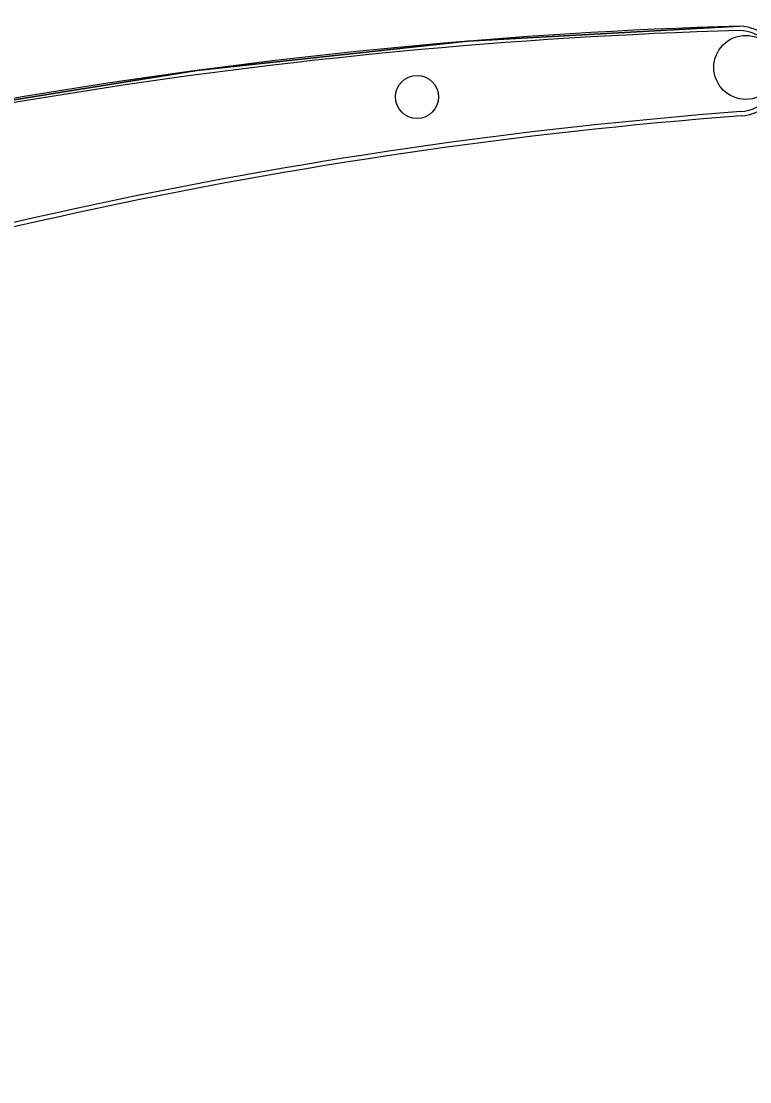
# Model space of a CAD drawing. Header units: millimetres. Extents: x -145765 to 32960, y 14307 to 133157.
# Drawn here: x 7315 to 8328, y 43460 to 44936 of the extents above; entities that cross this region are included whole.
import ezdxf

# ---------------------------------------------------------------- set-up
doc = ezdxf.new("R2010")
doc.units = ezdxf.units.MM
doc.header["$LTSCALE"] = 1000
for name, color, linetype in [('A-AXIS-DP', 126, 'Continuous'), ('A-HATCH-1', 252, 'Continuous'), ('A-LIN-V', 9, 'Continuous'), ('PH-2D63', 86, 'Continuous')]:
    doc.layers.add(name, color=color, linetype=linetype)
doc.styles.add('_TCH_DIM_T3', font='SIMPLEX', dxfattribs={"width": 0.705882, "bigfont": 'GBCBIG'})
doc.dimstyles.new('_TCH_ARCH-100', dxfattribs={"dimscale": 100, "dimtxt": 2.975, "dimasz": 1, "dimexe": 2.5, "dimexo": 3, "dimgap": 1, "dimtad": 1, "dimdec": 0, "dimzin": 0, "dimdsep": 46, "dimtxsty": '_TCH_DIM_T3', "dimblk": 'ARCHTICK', "dimcen": 0.09, "dimclrt": 7, "dimazin": 2, "dimtfac": 1, "dimtdec": 0, "dimtix": 1, "dimtmove": 2, "dimatfit": 3, "dimfxl": 0, "dimtolj": 1, "dimtzin": 0, "dimarcsym": 0})

# ---------------------------------------------------------------- blocks, each defined once
blk = doc.blocks.new('_ArchTick')
at = {"color": 0, "linetype": 'ByBlock', "const_width": 0.4}
blk.add_lwpolyline([(-0.5, -0.5), (0.5, 0.5)], dxfattribs=at)
blk = doc.blocks.new('*D306')
at = {"layer": 'A-AXIS-DP', "color": 0, "lineweight": -2}
for p, q in [((8361.3, 44953), (9359.5, 44953)), ((9109.5, 44953), (9109.5, 42103.1)), ((8361.3, 42103.1), (9359.5, 42103.1))]:
    blk.add_line(p, q, dxfattribs=at)
at = {"layer": 'Defpoints', "color": 0}
for p in [(8061.3, 44953), (8061.3, 42103.1), (9109.5, 42103.1)]:
    blk.add_point(p, dxfattribs=at)
at = {"layer": 'A-AXIS-DP', "color": 0, "lineweight": -2, "xscale": 100, "yscale": 100, "zscale": 100}
for p, rotation in [((9109.5, 44953), 89.99999999999999), ((9109.5, 42103.1), 270)]:
    blk.add_blockref('_ArchTick', p, dxfattribs=dict(at, rotation=rotation))
at = {"layer": 'A-AXIS-DP', "color": 7, "insert": (8860.8, 43528), "char_height": 297.5, "attachment_point": 5, "rotation": 90, "style": '_TCH_DIM_T3'}
blk.add_mtext('\\A1;2850', dxfattribs=at)

msp = doc.modelspace()

# ---------------------------------------------------------------- linework, layer by layer
at = {"layer": 'A-HATCH-1', "lineweight": 9, "extrusion": (0, 1, 0)}
for p, q in [((7935.5, 44907.8), (8313.6, 44928.8)), ((8313.6, 44928.8), (7935.5, 44907.8)), ((8313.6, 44928.8), (7935.5, 44907.8)), ((7935.5, 44907.8), (8313.6, 44928.8)), ((7935.5, 44907.8), (8313.6, 44928.8)), ((8313.6, 44928.8), (7935.5, 44907.8)), ((8313.6, 44928.8), (7935.5, 44907.8)), ((7935.5, 44907.8), (8313.6, 44928.8)), ((7935.5, 44907.8), (8313.6, 44928.8)), ((8313.6, 44928.8), (7935.5, 44907.8)), ((8313.6, 44928.8), (7935.5, 44907.8)), ((7935.5, 44907.8), (8313.6, 44928.8)), ((8313.6, 44928.8), (7935.5, 44907.8)), ((7935.5, 44907.8), (8313.6, 44928.8)), ((8313.6, 44928.8), (7935.5, 44907.8)), ((7935.5, 44907.8), (8313.6, 44928.8)), ((7935.5, 44907.8), (8313.6, 44928.8)), ((8313.6, 44928.8), (7935.5, 44907.8)), ((8313.6, 44928.8), (7935.5, 44907.8)), ((7935.5, 44907.8), (8313.6, 44928.8)), ((7935.5, 44907.8), (8313.6, 44928.8)), ((8313.6, 44928.8), (7935.5, 44907.8)), ((8313.6, 44928.8), (7935.5, 44907.8)), ((7935.5, 44907.8), (8313.6, 44928.8)), ((7935.5, 44907.8), (8313.6, 44928.8)), ((8313.6, 44928.8), (7935.5, 44907.8)), ((8313.6, 44928.8), (7935.5, 44907.8)), ((7935.5, 44907.8), (8313.6, 44928.8)), ((7935.5, 44907.8), (8313.6, 44928.8)), ((8313.6, 44928.8), (7935.5, 44907.8)), ((8313.6, 44928.8), (7935.5, 44907.8)), ((7935.5, 44907.8), (8313.6, 44928.8)), ((7935.5, 44907.8), (8313.6, 44928.8)), ((8313.6, 44928.8), (7935.5, 44907.8)), ((8313.6, 44928.8), (7935.5, 44907.8)), ((7935.5, 44907.8), (8313.6, 44928.8)), ((7935.5, 44907.8), (8313.6, 44928.8)), ((8313.6, 44928.8), (7935.5, 44907.8)), ((8313.6, 44928.8), (7935.5, 44907.8)), ((7935.5, 44907.8), (8313.6, 44928.8)), ((7935.5, 44907.8), (8313.6, 44928.8)), ((8313.6, 44928.8), (7935.5, 44907.8)), ((8313.6, 44928.8), (7935.5, 44907.8)), ((7935.5, 44907.8), (8313.6, 44928.8)), ((7935.5, 44907.8), (8313.6, 44928.8)), ((8313.6, 44928.8), (7935.5, 44907.8)), ((8313.6, 44928.8), (7935.5, 44907.8)), ((7935.5, 44907.8), (8313.6, 44928.8)), ((7935.5, 44907.8), (8313.6, 44928.8)), ((8313.6, 44928.8), (7935.5, 44907.8)), ((8313.6, 44928.8), (7935.5, 44907.8)), ((7935.5, 44907.8), (8313.6, 44928.8)), ((8313.6, 44928.8), (7935.5, 44907.8)), ((7935.5, 44907.8), (8313.6, 44928.8)), ((8313.6, 44928.8), (7935.5, 44907.8)), ((7935.5, 44907.8), (8313.6, 44928.8)), ((7935.5, 44907.8), (8313.6, 44928.8)), ((8313.6, 44928.8), (7935.5, 44907.8)), ((8313.6, 44928.8), (7935.5, 44907.8)), ((7935.5, 44907.8), (8313.6, 44928.8)), ((7935.5, 44907.8), (8313.6, 44928.8)), ((8313.6, 44928.8), (7935.5, 44907.8)), ((8313.6, 44928.8), (7935.5, 44907.8)), ((7935.5, 44907.8), (8313.6, 44928.8)), ((7935.5, 44907.8), (8313.6, 44928.8)), ((8313.6, 44928.8), (7935.5, 44907.8)), ((8313.6, 44928.8), (7935.5, 44907.8)), ((7935.5, 44907.8), (8313.6, 44928.8)), ((7935.5, 44907.8), (8313.6, 44928.8)), ((8313.6, 44928.8), (7935.5, 44907.8)), ((8313.6, 44928.8), (7935.5, 44907.8)), ((7935.5, 44907.8), (8313.6, 44928.8)), ((7935.5, 44907.8), (8313.6, 44928.8)), ((8313.6, 44928.8), (7935.5, 44907.8)), ((8313.6, 44928.8), (7935.5, 44907.8)), ((7935.5, 44907.8), (8313.6, 44928.8)), ((7935.5, 44907.8), (8313.6, 44928.8)), ((8313.6, 44928.8), (7935.5, 44907.8)), ((8313.6, 44928.8), (7935.5, 44907.8)), ((7935.5, 44907.8), (8313.6, 44928.8)), ((7935.5, 44907.8), (8313.6, 44928.8)), ((8313.6, 44928.8), (7935.5, 44907.8)), ((8313.6, 44928.8), (7935.5, 44907.8)), ((7935.5, 44907.8), (8313.6, 44928.8)), ((7935.5, 44907.8), (8313.6, 44928.8)), ((8313.6, 44928.8), (7935.5, 44907.8)), ((8313.6, 44928.8), (7935.5, 44907.8)), ((7935.5, 44907.8), (8313.6, 44928.8)), ((7935.5, 44907.8), (8313.6, 44928.8)), ((8313.6, 44928.8), (7935.5, 44907.8)), ((8313.6, 44928.8), (7935.5, 44907.8)), ((7935.5, 44907.8), (8313.6, 44928.8)), ((8313.6, 44928.8), (7935.5, 44907.8)), ((7935.5, 44907.8), (8313.6, 44928.8)), ((8313.6, 44928.8), (7935.5, 44907.8)), ((7935.5, 44907.8), (8313.6, 44928.8)), ((7935.5, 44907.8), (8313.6, 44928.8)), ((8313.6, 44928.8), (7935.5, 44907.8)), ((8313.6, 44928.8), (7935.5, 44907.8)), ((7935.5, 44907.8), (8313.6, 44928.8)), ((7935.5, 44907.8), (8313.6, 44928.8)), ((8313.6, 44928.8), (7935.5, 44907.8)), ((8313.6, 44928.8), (7935.5, 44907.8)), ((7935.5, 44907.8), (8313.6, 44928.8)), ((7935.5, 44907.8), (8313.6, 44928.8)), ((8313.6, 44928.8), (7935.5, 44907.8)), ((8313.6, 44928.8), (7935.5, 44907.8)), ((7935.5, 44907.8), (8313.6, 44928.8)), ((7935.5, 44907.8), (8313.6, 44928.8)), ((8313.6, 44928.8), (7935.5, 44907.8)), ((8313.6, 44928.8), (7935.5, 44907.8)), ((7935.5, 44907.8), (8313.6, 44928.8)), ((7935.5, 44907.8), (8313.6, 44928.8)), ((8313.6, 44928.8), (7935.5, 44907.8)), ((8313.6, 44928.8), (7935.5, 44907.8)), ((7935.5, 44907.8), (8313.6, 44928.8)), ((7935.5, 44907.8), (8313.6, 44928.8)), ((8313.6, 44928.8), (7935.5, 44907.8)), ((8313.6, 44928.8), (7935.5, 44907.8)), ((7935.5, 44907.8), (8313.6, 44928.8)), ((7935.5, 44907.8), (8313.6, 44928.8)), ((8313.6, 44928.8), (7935.5, 44907.8)), ((8313.6, 44928.8), (7935.5, 44907.8)), ((7935.5, 44907.8), (8313.6, 44928.8)), ((7935.5, 44907.8), (8313.6, 44928.8)), ((8313.6, 44928.8), (7935.5, 44907.8)), ((8313.6, 44928.8), (7935.5, 44907.8)), ((7935.5, 44907.8), (8313.6, 44928.8)), ((7935.5, 44907.8), (8313.6, 44928.8)), ((8313.6, 44928.8), (7935.5, 44907.8)), ((8313.6, 44928.8), (7935.5, 44907.8)), ((7935.5, 44907.8), (8313.6, 44928.8)), ((8313.6, 44928.8), (7935.5, 44907.8)), ((7935.5, 44907.8), (8313.6, 44928.8)), ((8313.6, 44928.8), (7935.5, 44907.8)), ((7935.5, 44907.8), (8313.6, 44928.8)), ((7935.5, 44907.8), (8313.6, 44928.8)), ((8313.6, 44928.8), (7935.5, 44907.8)), ((8313.6, 44928.8), (7935.5, 44907.8)), ((7935.5, 44907.8), (8313.6, 44928.8)), ((7935.5, 44907.8), (8313.6, 44928.8)), ((8313.6, 44928.8), (7935.5, 44907.8)), ((8313.6, 44928.8), (7935.5, 44907.8)), ((7935.5, 44907.8), (8313.6, 44928.8)), ((7935.5, 44907.8), (8313.6, 44928.8)), ((8313.6, 44928.8), (7935.5, 44907.8)), ((8313.6, 44928.8), (7935.5, 44907.8)), ((7935.5, 44907.8), (8313.6, 44928.8)), ((7935.5, 44907.8), (8313.6, 44928.8)), ((8313.6, 44928.8), (7935.5, 44907.8)), ((8313.6, 44928.8), (7935.5, 44907.8)), ((7935.5, 44907.8), (8313.6, 44928.8)), ((7935.5, 44907.8), (8313.6, 44928.8)), ((8313.6, 44928.8), (7935.5, 44907.8)), ((8313.6, 44928.8), (7935.5, 44907.8)), ((7935.5, 44907.8), (8313.6, 44928.8)), ((7935.5, 44907.8), (8313.6, 44928.8)), ((8313.6, 44928.8), (7935.5, 44907.8)), ((8313.6, 44928.8), (7935.5, 44907.8)), ((7935.5, 44907.8), (8313.6, 44928.8)), ((7935.5, 44907.8), (8313.6, 44928.8)), ((8313.6, 44928.8), (7935.5, 44907.8)), ((8313.6, 44928.8), (7935.5, 44907.8)), ((7935.5, 44907.8), (8313.6, 44928.8)), ((7935.5, 44907.8), (8313.6, 44928.8)), ((8313.6, 44928.8), (7935.5, 44907.8)), ((8313.6, 44928.8), (7935.5, 44907.8)), ((7935.5, 44907.8), (8313.6, 44928.8)), ((7935.5, 44907.8), (8313.6, 44928.8)), ((8313.6, 44928.8), (7935.5, 44907.8)), ((8313.6, 44928.8), (7935.5, 44907.8)), ((7935.5, 44907.8), (8313.6, 44928.8)), ((8313.6, 44928.8), (7935.5, 44907.8)), ((7935.5, 44907.8), (8313.6, 44928.8)), ((8313.6, 44928.8), (7935.5, 44907.8)), ((7935.5, 44907.8), (8313.6, 44928.8)), ((7935.5, 44907.8), (8313.6, 44928.8)), ((8313.6, 44928.8), (7935.5, 44907.8)), ((8313.6, 44928.8), (7935.5, 44907.8)), ((7935.5, 44907.8), (8313.6, 44928.8)), ((7935.5, 44907.8), (8313.6, 44928.8)), ((8313.6, 44928.8), (7935.5, 44907.8)), ((8313.6, 44928.8), (7935.5, 44907.8)), ((7935.5, 44907.8), (8313.6, 44928.8)), ((7935.5, 44907.8), (8313.6, 44928.8)), ((8313.6, 44928.8), (7935.5, 44907.8)), ((8313.6, 44928.8), (7935.5, 44907.8)), ((7935.5, 44907.8), (8313.6, 44928.8)), ((7935.5, 44907.8), (8313.6, 44928.8)), ((8313.6, 44928.8), (7935.5, 44907.8)), ((8313.6, 44928.8), (7935.5, 44907.8)), ((7935.5, 44907.8), (8313.6, 44928.8)), ((7935.5, 44907.8), (8313.6, 44928.8)), ((8313.6, 44928.8), (7935.5, 44907.8)), ((8313.6, 44928.8), (7935.5, 44907.8)), ((7935.5, 44907.8), (8313.6, 44928.8)), ((7935.5, 44907.8), (8313.6, 44928.8)), ((8313.6, 44928.8), (7935.5, 44907.8)), ((8313.6, 44928.8), (7935.5, 44907.8)), ((7935.5, 44907.8), (8313.6, 44928.8)), ((7935.5, 44907.8), (8313.6, 44928.8)), ((8313.6, 44928.8), (7935.5, 44907.8)), ((8313.6, 44928.8), (7935.5, 44907.8)), ((7935.5, 44907.8), (8313.6, 44928.8)), ((7935.5, 44907.8), (8313.6, 44928.8)), ((8313.6, 44928.8), (7935.5, 44907.8)), ((8313.6, 44928.8), (7935.5, 44907.8)), ((7935.5, 44907.8), (8313.6, 44928.8)), ((7935.5, 44907.8), (8313.6, 44928.8)), ((8313.6, 44928.8), (7935.5, 44907.8)), ((8313.6, 44928.8), (7935.5, 44907.8)), ((7935.5, 44907.8), (8313.6, 44928.8)), ((8313.6, 44928.8), (7935.5, 44907.8)), ((7935.5, 44907.8), (8313.6, 44928.8)), ((8313.6, 44928.8), (7935.5, 44907.8)), ((7935.5, 44907.8), (8313.6, 44928.8)), ((7935.5, 44907.8), (8313.6, 44928.8)), ((8313.6, 44928.8), (7935.5, 44907.8)), ((8313.6, 44928.8), (7935.5, 44907.8)), ((7935.5, 44907.8), (8313.6, 44928.8)), ((7935.5, 44907.8), (8313.6, 44928.8)), ((8313.6, 44928.8), (7935.5, 44907.8)), ((8313.6, 44928.8), (7935.5, 44907.8)), ((7935.5, 44907.8), (8313.6, 44928.8)), ((7935.5, 44907.8), (8313.6, 44928.8)), ((8313.6, 44928.8), (7935.5, 44907.8)), ((8313.6, 44928.8), (7935.5, 44907.8)), ((7935.5, 44907.8), (8313.6, 44928.8)), ((7935.5, 44907.8), (8313.6, 44928.8)), ((8313.6, 44928.8), (7935.5, 44907.8)), ((8313.6, 44928.8), (7935.5, 44907.8)), ((7935.5, 44907.8), (8313.6, 44928.8)), ((7935.5, 44907.8), (8313.6, 44928.8)), ((8313.6, 44928.8), (7935.5, 44907.8)), ((8313.6, 44928.8), (7935.5, 44907.8)), ((7935.5, 44907.8), (8313.6, 44928.8)), ((7935.5, 44907.8), (8313.6, 44928.8)), ((8313.6, 44928.8), (7935.5, 44907.8)), ((8313.6, 44928.8), (7935.5, 44907.8)), ((7935.5, 44907.8), (8313.6, 44928.8)), ((7935.5, 44907.8), (8313.6, 44928.8)), ((8313.6, 44928.8), (7935.5, 44907.8)), ((8313.6, 44928.8), (7935.5, 44907.8)), ((7935.5, 44907.8), (8313.6, 44928.8)), ((7935.5, 44907.8), (8313.6, 44928.8)), ((8313.6, 44928.8), (7935.5, 44907.8)), ((8313.6, 44928.8), (7935.5, 44907.8)), ((7935.5, 44907.8), (8313.6, 44928.8)), ((7935.5, 44907.8), (8313.6, 44928.8)), ((8313.6, 44928.8), (7935.5, 44907.8)), ((8313.6, 44928.8), (7935.5, 44907.8)), ((7935.5, 44907.8), (8313.6, 44928.8)), ((8313.6, 44928.8), (7935.5, 44907.8)), ((7935.5, 44907.8), (8313.6, 44928.8)), ((8313.6, 44928.8), (7935.5, 44907.8)), ((7935.5, 44907.8), (8313.6, 44928.8)), ((7935.5, 44907.8), (8313.6, 44928.8)), ((8313.6, 44928.8), (7935.5, 44907.8)), ((8313.6, 44928.8), (7935.5, 44907.8)), ((7935.5, 44907.8), (8313.6, 44928.8)), ((7935.5, 44907.8), (8313.6, 44928.8)), ((8313.6, 44928.8), (7935.5, 44907.8)), ((8313.6, 44928.8), (7935.5, 44907.8)), ((7935.5, 44907.8), (8313.6, 44928.8)), ((7935.5, 44907.8), (8313.6, 44928.8)), ((8313.6, 44928.8), (7935.5, 44907.8)), ((8313.6, 44928.8), (7935.5, 44907.8)), ((7935.5, 44907.8), (8313.6, 44928.8)), ((7935.5, 44907.8), (8313.6, 44928.8)), ((8313.6, 44928.8), (7935.5, 44907.8)), ((8313.6, 44928.8), (7935.5, 44907.8)), ((7935.5, 44907.8), (8313.6, 44928.8)), ((7935.5, 44907.8), (8313.6, 44928.8)), ((8313.6, 44928.8), (7935.5, 44907.8)), ((8313.6, 44928.8), (7935.5, 44907.8)), ((7935.5, 44907.8), (8313.6, 44928.8)), ((7935.5, 44907.8), (8313.6, 44928.8)), ((8313.6, 44928.8), (7935.5, 44907.8)), ((8313.6, 44928.8), (7935.5, 44907.8)), ((7935.5, 44907.8), (8313.6, 44928.8)), ((7935.5, 44907.8), (8313.6, 44928.8)), ((8313.6, 44928.8), (7935.5, 44907.8)), ((8313.6, 44928.8), (7935.5, 44907.8)), ((7935.5, 44907.8), (8313.6, 44928.8)), ((7935.5, 44907.8), (8313.6, 44928.8)), ((8313.6, 44928.8), (7935.5, 44907.8)), ((8313.6, 44928.8), (7935.5, 44907.8)), ((7935.5, 44907.8), (8313.6, 44928.8)), ((7935.5, 44907.8), (8313.6, 44928.8)), ((8313.6, 44928.8), (7935.5, 44907.8)), ((8313.6, 44928.8), (7935.5, 44907.8)), ((7935.5, 44907.8), (8313.6, 44928.8)), ((8313.6, 44928.8), (7935.5, 44907.8)), ((7935.5, 44907.8), (8313.6, 44928.8)), ((8313.6, 44928.8), (7935.5, 44907.8)), ((7935.5, 44907.8), (8313.6, 44928.8)), ((7935.5, 44907.8), (8313.6, 44928.8)), ((8313.6, 44928.8), (7935.5, 44907.8)), ((8313.6, 44928.8), (7935.5, 44907.8)), ((7935.5, 44907.8), (8313.6, 44928.8)), ((7935.5, 44907.8), (8313.6, 44928.8)), ((8313.6, 44928.8), (7935.5, 44907.8)), ((8313.6, 44928.8), (7935.5, 44907.8)), ((7935.5, 44907.8), (8313.6, 44928.8)), ((7935.5, 44907.8), (8313.6, 44928.8)), ((8313.6, 44928.8), (7935.5, 44907.8)), ((8313.6, 44928.8), (7935.5, 44907.8)), ((7935.5, 44907.8), (8313.6, 44928.8)), ((7935.5, 44907.8), (8313.6, 44928.8)), ((8313.6, 44928.8), (7935.5, 44907.8)), ((8313.6, 44928.8), (7935.5, 44907.8)), ((7935.5, 44907.8), (8313.6, 44928.8)), ((7935.5, 44907.8), (8313.6, 44928.8)), ((8313.6, 44928.8), (7935.5, 44907.8)), ((8313.6, 44928.8), (7935.5, 44907.8)), ((7935.5, 44907.8), (8313.6, 44928.8)), ((7935.5, 44907.8), (8313.6, 44928.8)), ((8313.6, 44928.8), (7935.5, 44907.8)), ((8313.6, 44928.8), (7935.5, 44907.8)), ((7935.5, 44907.8), (8313.6, 44928.8)), ((7559.1, 44867.1), (7935.5, 44907.8)), ((7935.5, 44907.8), (7559.1, 44867.1)), ((7935.5, 44907.8), (7559.1, 44867.1)), ((7559.1, 44867.1), (7935.5, 44907.8)), ((7559.1, 44867.1), (7935.5, 44907.8)), ((7935.5, 44907.8), (7559.1, 44867.1)), ((7935.5, 44907.8), (7559.1, 44867.1)), ((7559.1, 44867.1), (7935.5, 44907.8)), ((7559.1, 44867.1), (7935.5, 44907.8)), ((7935.5, 44907.8), (7559.1, 44867.1)), ((7935.5, 44907.8), (7559.1, 44867.1)), ((7559.1, 44867.1), (7935.5, 44907.8)), ((7559.1, 44867.1), (7935.5, 44907.8)), ((7935.5, 44907.8), (7559.1, 44867.1)), ((7935.5, 44907.8), (7559.1, 44867.1)), ((7559.1, 44867.1), (7935.5, 44907.8)), ((7559.1, 44867.1), (7935.5, 44907.8)), ((7935.5, 44907.8), (7559.1, 44867.1)), ((7935.5, 44907.8), (7559.1, 44867.1)), ((7559.1, 44867.1), (7935.5, 44907.8)), ((7559.1, 44867.1), (7935.5, 44907.8)), ((7935.5, 44907.8), (7559.1, 44867.1)), ((7935.5, 44907.8), (7559.1, 44867.1)), ((7559.1, 44867.1), (7935.5, 44907.8)), ((7559.1, 44867.1), (7935.5, 44907.8)), ((7935.5, 44907.8), (7559.1, 44867.1)), ((7935.5, 44907.8), (7559.1, 44867.1)), ((7559.1, 44867.1), (7935.5, 44907.8)), ((7559.1, 44867.1), (7935.5, 44907.8)), ((7935.5, 44907.8), (7559.1, 44867.1)), ((7935.5, 44907.8), (7559.1, 44867.1)), ((7559.1, 44867.1), (7935.5, 44907.8)), ((7559.1, 44867.1), (7935.5, 44907.8)), ((7935.5, 44907.8), (7559.1, 44867.1)), ((7935.5, 44907.8), (7559.1, 44867.1)), ((7559.1, 44867.1), (7935.5, 44907.8)), ((7559.1, 44867.1), (7935.5, 44907.8)), ((7935.5, 44907.8), (7559.1, 44867.1)), ((7935.5, 44907.8), (7559.1, 44867.1)), ((7559.1, 44867.1), (7935.5, 44907.8)), ((7559.1, 44867.1), (7935.5, 44907.8)), ((7935.5, 44907.8), (7559.1, 44867.1)), ((7935.5, 44907.8), (7559.1, 44867.1)), ((7559.1, 44867.1), (7935.5, 44907.8)), ((7559.1, 44867.1), (7935.5, 44907.8)), ((7935.5, 44907.8), (7559.1, 44867.1)), ((7935.5, 44907.8), (7559.1, 44867.1)), ((7559.1, 44867.1), (7935.5, 44907.8)), ((7559.1, 44867.1), (7935.5, 44907.8)), ((7935.5, 44907.8), (7559.1, 44867.1)), ((7935.5, 44907.8), (7559.1, 44867.1)), ((7559.1, 44867.1), (7935.5, 44907.8)), ((7559.1, 44867.1), (7935.5, 44907.8)), ((7935.5, 44907.8), (7559.1, 44867.1)), ((7935.5, 44907.8), (7559.1, 44867.1)), ((7559.1, 44867.1), (7935.5, 44907.8)), ((7559.1, 44867.1), (7935.5, 44907.8)), ((7935.5, 44907.8), (7559.1, 44867.1)), ((7935.5, 44907.8), (7559.1, 44867.1)), ((7559.1, 44867.1), (7935.5, 44907.8)), ((7559.1, 44867.1), (7935.5, 44907.8)), ((7935.5, 44907.8), (7559.1, 44867.1)), ((7935.5, 44907.8), (7559.1, 44867.1)), ((7559.1, 44867.1), (7935.5, 44907.8)), ((7559.1, 44867.1), (7935.5, 44907.8)), ((7935.5, 44907.8), (7559.1, 44867.1)), ((7935.5, 44907.8), (7559.1, 44867.1)), ((7559.1, 44867.1), (7935.5, 44907.8)), ((7559.1, 44867.1), (7935.5, 44907.8)), ((7935.5, 44907.8), (7559.1, 44867.1)), ((7935.5, 44907.8), (7559.1, 44867.1)), ((7559.1, 44867.1), (7935.5, 44907.8)), ((7559.1, 44867.1), (7935.5, 44907.8)), ((7935.5, 44907.8), (7559.1, 44867.1)), ((7935.5, 44907.8), (7559.1, 44867.1)), ((7559.1, 44867.1), (7935.5, 44907.8)), ((7559.1, 44867.1), (7935.5, 44907.8)), ((7935.5, 44907.8), (7559.1, 44867.1)), ((7935.5, 44907.8), (7559.1, 44867.1)), ((7559.1, 44867.1), (7935.5, 44907.8)), ((7559.1, 44867.1), (7935.5, 44907.8)), ((7935.5, 44907.8), (7559.1, 44867.1)), ((7935.5, 44907.8), (7559.1, 44867.1)), ((7559.1, 44867.1), (7935.5, 44907.8)), ((7559.1, 44867.1), (7935.5, 44907.8)), ((7935.5, 44907.8), (7559.1, 44867.1)), ((7935.5, 44907.8), (7559.1, 44867.1)), ((7559.1, 44867.1), (7935.5, 44907.8)), ((7559.1, 44867.1), (7935.5, 44907.8)), ((7935.5, 44907.8), (7559.1, 44867.1)), ((7935.5, 44907.8), (7559.1, 44867.1)), ((7559.1, 44867.1), (7935.5, 44907.8)), ((7559.1, 44867.1), (7935.5, 44907.8)), ((7935.5, 44907.8), (7559.1, 44867.1)), ((7935.5, 44907.8), (7559.1, 44867.1)), ((7559.1, 44867.1), (7935.5, 44907.8)), ((7559.1, 44867.1), (7935.5, 44907.8)), ((7935.5, 44907.8), (7559.1, 44867.1)), ((7935.5, 44907.8), (7559.1, 44867.1)), ((7559.1, 44867.1), (7935.5, 44907.8)), ((7559.1, 44867.1), (7935.5, 44907.8)), ((7935.5, 44907.8), (7559.1, 44867.1)), ((7935.5, 44907.8), (7559.1, 44867.1)), ((7559.1, 44867.1), (7935.5, 44907.8)), ((7559.1, 44867.1), (7935.5, 44907.8)), ((7935.5, 44907.8), (7559.1, 44867.1)), ((7935.5, 44907.8), (7559.1, 44867.1)), ((7559.1, 44867.1), (7935.5, 44907.8)), ((7559.1, 44867.1), (7935.5, 44907.8)), ((7935.5, 44907.8), (7559.1, 44867.1)), ((7935.5, 44907.8), (7559.1, 44867.1)), ((7559.1, 44867.1), (7935.5, 44907.8)), ((7559.1, 44867.1), (7935.5, 44907.8)), ((7935.5, 44907.8), (7559.1, 44867.1)), ((7935.5, 44907.8), (7559.1, 44867.1)), ((7559.1, 44867.1), (7935.5, 44907.8)), ((7559.1, 44867.1), (7935.5, 44907.8)), ((7935.5, 44907.8), (7559.1, 44867.1)), ((7935.5, 44907.8), (7559.1, 44867.1)), ((7559.1, 44867.1), (7935.5, 44907.8)), ((7559.1, 44867.1), (7935.5, 44907.8)), ((7935.5, 44907.8), (7559.1, 44867.1)), ((7935.5, 44907.8), (7559.1, 44867.1)), ((7559.1, 44867.1), (7935.5, 44907.8)), ((7559.1, 44867.1), (7935.5, 44907.8)), ((7935.5, 44907.8), (7559.1, 44867.1)), ((7935.5, 44907.8), (7559.1, 44867.1)), ((7559.1, 44867.1), (7935.5, 44907.8)), ((7559.1, 44867.1), (7935.5, 44907.8)), ((7935.5, 44907.8), (7559.1, 44867.1)), ((7935.5, 44907.8), (7559.1, 44867.1)), ((7559.1, 44867.1), (7935.5, 44907.8)), ((7559.1, 44867.1), (7935.5, 44907.8)), ((7935.5, 44907.8), (7559.1, 44867.1)), ((7935.5, 44907.8), (7559.1, 44867.1)), ((7559.1, 44867.1), (7935.5, 44907.8)), ((7559.1, 44867.1), (7935.5, 44907.8)), ((7935.5, 44907.8), (7559.1, 44867.1)), ((7935.5, 44907.8), (7559.1, 44867.1)), ((7559.1, 44867.1), (7935.5, 44907.8)), ((7559.1, 44867.1), (7935.5, 44907.8)), ((7935.5, 44907.8), (7559.1, 44867.1)), ((7935.5, 44907.8), (7559.1, 44867.1)), ((7559.1, 44867.1), (7935.5, 44907.8)), ((7559.1, 44867.1), (7935.5, 44907.8)), ((7935.5, 44907.8), (7559.1, 44867.1)), ((7935.5, 44907.8), (7559.1, 44867.1)), ((7559.1, 44867.1), (7935.5, 44907.8)), ((7559.1, 44867.1), (7935.5, 44907.8)), ((7935.5, 44907.8), (7559.1, 44867.1)), ((7935.5, 44907.8), (7559.1, 44867.1)), ((7559.1, 44867.1), (7935.5, 44907.8)), ((7559.1, 44867.1), (7935.5, 44907.8)), ((7935.5, 44907.8), (7559.1, 44867.1)), ((7935.5, 44907.8), (7559.1, 44867.1)), ((7559.1, 44867.1), (7935.5, 44907.8)), ((7559.1, 44867.1), (7935.5, 44907.8)), ((7935.5, 44907.8), (7559.1, 44867.1)), ((7935.5, 44907.8), (7559.1, 44867.1)), ((7559.1, 44867.1), (7935.5, 44907.8)), ((7559.1, 44867.1), (7935.5, 44907.8)), ((7935.5, 44907.8), (7559.1, 44867.1)), ((7935.5, 44907.8), (7559.1, 44867.1)), ((7559.1, 44867.1), (7935.5, 44907.8)), ((7559.1, 44867.1), (7935.5, 44907.8)), ((7935.5, 44907.8), (7559.1, 44867.1)), ((7935.5, 44907.8), (7559.1, 44867.1)), ((7559.1, 44867.1), (7935.5, 44907.8)), ((7559.1, 44867.1), (7935.5, 44907.8)), ((7935.5, 44907.8), (7559.1, 44867.1)), ((7935.5, 44907.8), (7559.1, 44867.1)), ((7559.1, 44867.1), (7935.5, 44907.8)), ((7559.1, 44867.1), (7935.5, 44907.8)), ((7935.5, 44907.8), (7559.1, 44867.1)), ((7935.5, 44907.8), (7559.1, 44867.1)), ((7559.1, 44867.1), (7935.5, 44907.8)), ((7559.1, 44867.1), (7935.5, 44907.8)), ((7935.5, 44907.8), (7559.1, 44867.1)), ((7935.5, 44907.8), (7559.1, 44867.1)), ((7559.1, 44867.1), (7935.5, 44907.8)), ((7559.1, 44867.1), (7935.5, 44907.8)), ((7935.5, 44907.8), (7559.1, 44867.1)), ((7935.5, 44907.8), (7559.1, 44867.1)), ((7559.1, 44867.1), (7935.5, 44907.8)), ((7559.1, 44867.1), (7935.5, 44907.8)), ((7935.5, 44907.8), (7559.1, 44867.1)), ((7935.5, 44907.8), (7559.1, 44867.1)), ((7559.1, 44867.1), (7935.5, 44907.8)), ((7559.1, 44867.1), (7935.5, 44907.8)), ((7935.5, 44907.8), (7559.1, 44867.1)), ((7935.5, 44907.8), (7559.1, 44867.1)), ((7559.1, 44867.1), (7935.5, 44907.8)), ((7559.1, 44867.1), (7935.5, 44907.8)), ((7935.5, 44907.8), (7559.1, 44867.1)), ((7935.5, 44907.8), (7559.1, 44867.1)), ((7559.1, 44867.1), (7935.5, 44907.8)), ((7559.1, 44867.1), (7935.5, 44907.8)), ((7935.5, 44907.8), (7559.1, 44867.1)), ((7935.5, 44907.8), (7559.1, 44867.1)), ((7559.1, 44867.1), (7935.5, 44907.8)), ((7559.1, 44867.1), (7935.5, 44907.8)), ((7935.5, 44907.8), (7559.1, 44867.1)), ((7935.5, 44907.8), (7559.1, 44867.1)), ((7559.1, 44867.1), (7935.5, 44907.8)), ((7559.1, 44867.1), (7935.5, 44907.8)), ((7935.5, 44907.8), (7559.1, 44867.1)), ((7935.5, 44907.8), (7559.1, 44867.1)), ((7559.1, 44867.1), (7935.5, 44907.8)), ((7559.1, 44867.1), (7935.5, 44907.8)), ((7935.5, 44907.8), (7559.1, 44867.1)), ((7935.5, 44907.8), (7559.1, 44867.1)), ((7559.1, 44867.1), (7935.5, 44907.8)), ((7559.1, 44867.1), (7935.5, 44907.8)), ((7935.5, 44907.8), (7559.1, 44867.1)), ((7935.5, 44907.8), (7559.1, 44867.1)), ((7559.1, 44867.1), (7935.5, 44907.8)), ((7559.1, 44867.1), (7935.5, 44907.8)), ((7935.5, 44907.8), (7559.1, 44867.1)), ((7935.5, 44907.8), (7559.1, 44867.1)), ((7559.1, 44867.1), (7935.5, 44907.8)), ((7559.1, 44867.1), (7935.5, 44907.8)), ((7935.5, 44907.8), (7559.1, 44867.1)), ((7935.5, 44907.8), (7559.1, 44867.1)), ((7559.1, 44867.1), (7935.5, 44907.8)), ((7559.1, 44867.1), (7935.5, 44907.8)), ((7935.5, 44907.8), (7559.1, 44867.1)), ((7935.5, 44907.8), (7559.1, 44867.1)), ((7559.1, 44867.1), (7935.5, 44907.8)), ((7559.1, 44867.1), (7935.5, 44907.8)), ((7935.5, 44907.8), (7559.1, 44867.1)), ((7935.5, 44907.8), (7559.1, 44867.1)), ((7559.1, 44867.1), (7935.5, 44907.8)), ((7559.1, 44867.1), (7935.5, 44907.8)), ((7935.5, 44907.8), (7559.1, 44867.1)), ((7935.5, 44907.8), (7559.1, 44867.1)), ((7559.1, 44867.1), (7935.5, 44907.8)), ((7559.1, 44867.1), (7935.5, 44907.8)), ((7935.5, 44907.8), (7559.1, 44867.1)), ((7935.5, 44907.8), (7559.1, 44867.1)), ((7559.1, 44867.1), (7935.5, 44907.8)), ((7559.1, 44867.1), (7935.5, 44907.8)), ((7935.5, 44907.8), (7559.1, 44867.1)), ((7935.5, 44907.8), (7559.1, 44867.1)), ((7559.1, 44867.1), (7935.5, 44907.8)), ((7559.1, 44867.1), (7935.5, 44907.8)), ((7935.5, 44907.8), (7559.1, 44867.1)), ((7935.5, 44907.8), (7559.1, 44867.1)), ((7559.1, 44867.1), (7935.5, 44907.8)), ((7559.1, 44867.1), (7935.5, 44907.8)), ((7935.5, 44907.8), (7559.1, 44867.1)), ((7935.5, 44907.8), (7559.1, 44867.1)), ((7559.1, 44867.1), (7935.5, 44907.8)), ((7559.1, 44867.1), (7935.5, 44907.8)), ((7935.5, 44907.8), (7559.1, 44867.1)), ((7935.5, 44907.8), (7559.1, 44867.1)), ((7559.1, 44867.1), (7935.5, 44907.8)), ((7559.1, 44867.1), (7935.5, 44907.8)), ((7935.5, 44907.8), (7559.1, 44867.1)), ((7935.5, 44907.8), (7559.1, 44867.1)), ((7559.1, 44867.1), (7935.5, 44907.8)), ((7559.1, 44867.1), (7935.5, 44907.8)), ((7935.5, 44907.8), (7559.1, 44867.1)), ((7935.5, 44907.8), (7559.1, 44867.1)), ((7559.1, 44867.1), (7935.5, 44907.8)), ((7559.1, 44867.1), (7935.5, 44907.8)), ((7935.5, 44907.8), (7559.1, 44867.1)), ((7935.5, 44907.8), (7559.1, 44867.1)), ((7559.1, 44867.1), (7935.5, 44907.8)), ((7559.1, 44867.1), (7935.5, 44907.8)), ((7935.5, 44907.8), (7559.1, 44867.1)), ((7935.5, 44907.8), (7559.1, 44867.1)), ((7559.1, 44867.1), (7935.5, 44907.8)), ((7559.1, 44867.1), (7935.5, 44907.8)), ((7935.5, 44907.8), (7559.1, 44867.1)), ((7935.5, 44907.8), (7559.1, 44867.1)), ((7559.1, 44867.1), (7935.5, 44907.8)), ((7559.1, 44867.1), (7935.5, 44907.8)), ((7935.5, 44907.8), (7559.1, 44867.1)), ((7935.5, 44907.8), (7559.1, 44867.1)), ((7559.1, 44867.1), (7935.5, 44907.8)), ((7559.1, 44867.1), (7935.5, 44907.8)), ((7935.5, 44907.8), (7559.1, 44867.1)), ((7935.5, 44907.8), (7559.1, 44867.1)), ((7559.1, 44867.1), (7935.5, 44907.8)), ((7559.1, 44867.1), (7935.5, 44907.8)), ((7935.5, 44907.8), (7559.1, 44867.1)), ((7935.5, 44907.8), (7559.1, 44867.1)), ((7559.1, 44867.1), (7935.5, 44907.8)), ((7559.1, 44867.1), (7935.5, 44907.8)), ((7935.5, 44907.8), (7559.1, 44867.1)), ((7935.5, 44907.8), (7559.1, 44867.1)), ((7559.1, 44867.1), (7935.5, 44907.8)), ((7559.1, 44867.1), (7935.5, 44907.8)), ((7935.5, 44907.8), (7559.1, 44867.1)), ((7935.5, 44907.8), (7559.1, 44867.1)), ((7559.1, 44867.1), (7935.5, 44907.8)), ((7559.1, 44867.1), (7935.5, 44907.8)), ((7935.5, 44907.8), (7559.1, 44867.1)), ((7935.5, 44907.8), (7559.1, 44867.1)), ((7559.1, 44867.1), (7935.5, 44907.8)), ((7559.1, 44867.1), (7935.5, 44907.8)), ((7935.5, 44907.8), (7559.1, 44867.1)), ((7935.5, 44907.8), (7559.1, 44867.1)), ((7559.1, 44867.1), (7935.5, 44907.8)), ((7559.1, 44867.1), (7935.5, 44907.8)), ((7935.5, 44907.8), (7559.1, 44867.1)), ((7935.5, 44907.8), (7559.1, 44867.1)), ((7559.1, 44867.1), (7935.5, 44907.8)), ((7559.1, 44867.1), (7935.5, 44907.8)), ((7935.5, 44907.8), (7559.1, 44867.1)), ((7935.5, 44907.8), (7559.1, 44867.1)), ((7559.1, 44867.1), (7935.5, 44907.8)), ((7559.1, 44867.1), (7935.5, 44907.8)), ((7935.5, 44907.8), (7559.1, 44867.1)), ((7935.5, 44907.8), (7559.1, 44867.1)), ((7559.1, 44867.1), (7935.5, 44907.8)), ((7559.1, 44867.1), (7935.5, 44907.8)), ((7935.5, 44907.8), (7559.1, 44867.1)), ((7935.5, 44907.8), (7559.1, 44867.1)), ((7559.1, 44867.1), (7935.5, 44907.8)), ((7185.2, 44807), (7559.1, 44867.1)), ((7559.1, 44867.1), (7185.2, 44807)), ((7559.1, 44867.1), (7185.2, 44807)), ((7185.2, 44807), (7559.1, 44867.1)), ((7185.2, 44807), (7559.1, 44867.1)), ((7559.1, 44867.1), (7185.2, 44807)), ((7559.1, 44867.1), (7185.2, 44807)), ((7185.2, 44807), (7559.1, 44867.1)), ((7185.2, 44807), (7559.1, 44867.1)), ((7559.1, 44867.1), (7185.2, 44807)), ((7559.1, 44867.1), (7185.2, 44807)), ((7185.2, 44807), (7559.1, 44867.1)), ((7185.2, 44807), (7559.1, 44867.1)), ((7559.1, 44867.1), (7185.2, 44807)), ((7559.1, 44867.1), (7185.2, 44807)), ((7185.2, 44807), (7559.1, 44867.1)), ((7185.2, 44807), (7559.1, 44867.1)), ((7559.1, 44867.1), (7185.2, 44807)), ((7559.1, 44867.1), (7185.2, 44807)), ((7185.2, 44807), (7559.1, 44867.1)), ((7185.2, 44807), (7559.1, 44867.1)), ((7559.1, 44867.1), (7185.2, 44807)), ((7559.1, 44867.1), (7185.2, 44807)), ((7185.2, 44807), (7559.1, 44867.1)), ((7559.1, 44867.1), (7185.2, 44807)), ((7185.2, 44807), (7559.1, 44867.1)), ((7559.1, 44867.1), (7185.2, 44807)), ((7185.2, 44807), (7559.1, 44867.1)), ((7559.1, 44867.1), (7185.2, 44807)), ((7185.2, 44807), (7559.1, 44867.1)), ((7559.1, 44867.1), (7185.2, 44807)), ((7185.2, 44807), (7559.1, 44867.1)), ((7185.2, 44807), (7559.1, 44867.1)), ((7559.1, 44867.1), (7185.2, 44807)), ((7559.1, 44867.1), (7185.2, 44807)), ((7185.2, 44807), (7559.1, 44867.1)), ((7185.2, 44807), (7559.1, 44867.1)), ((7559.1, 44867.1), (7185.2, 44807)), ((7559.1, 44867.1), (7185.2, 44807)), ((7185.2, 44807), (7559.1, 44867.1)), ((7185.2, 44807), (7559.1, 44867.1)), ((7559.1, 44867.1), (7185.2, 44807)), ((7559.1, 44867.1), (7185.2, 44807)), ((7185.2, 44807), (7559.1, 44867.1)), ((7185.2, 44807), (7559.1, 44867.1)), ((7559.1, 44867.1), (7185.2, 44807)), ((7559.1, 44867.1), (7185.2, 44807)), ((7185.2, 44807), (7559.1, 44867.1)), ((7185.2, 44807), (7559.1, 44867.1)), ((7559.1, 44867.1), (7185.2, 44807)), ((7559.1, 44867.1), (7185.2, 44807)), ((7185.2, 44807), (7559.1, 44867.1)), ((7185.2, 44807), (7559.1, 44867.1)), ((7559.1, 44867.1), (7185.2, 44807)), ((7559.1, 44867.1), (7185.2, 44807)), ((7185.2, 44807), (7559.1, 44867.1)), ((7185.2, 44807), (7559.1, 44867.1)), ((7559.1, 44867.1), (7185.2, 44807)), ((7559.1, 44867.1), (7185.2, 44807)), ((7185.2, 44807), (7559.1, 44867.1)), ((7185.2, 44807), (7559.1, 44867.1)), ((7559.1, 44867.1), (7185.2, 44807)), ((7559.1, 44867.1), (7185.2, 44807)), ((7185.2, 44807), (7559.1, 44867.1)), ((7559.1, 44867.1), (7185.2, 44807)), ((7185.2, 44807), (7559.1, 44867.1)), ((7559.1, 44867.1), (7185.2, 44807)), ((7185.2, 44807), (7559.1, 44867.1)), ((7559.1, 44867.1), (7185.2, 44807)), ((7185.2, 44807), (7559.1, 44867.1)), ((7559.1, 44867.1), (7185.2, 44807)), ((7185.2, 44807), (7559.1, 44867.1)), ((7185.2, 44807), (7559.1, 44867.1)), ((7559.1, 44867.1), (7185.2, 44807)), ((7559.1, 44867.1), (7185.2, 44807)), ((7185.2, 44807), (7559.1, 44867.1)), ((7185.2, 44807), (7559.1, 44867.1)), ((7559.1, 44867.1), (7185.2, 44807)), ((7559.1, 44867.1), (7185.2, 44807)), ((7185.2, 44807), (7559.1, 44867.1)), ((7185.2, 44807), (7559.1, 44867.1)), ((7559.1, 44867.1), (7185.2, 44807)), ((7559.1, 44867.1), (7185.2, 44807)), ((7185.2, 44807), (7559.1, 44867.1)), ((7185.2, 44807), (7559.1, 44867.1)), ((7559.1, 44867.1), (7185.2, 44807)), ((7559.1, 44867.1), (7185.2, 44807)), ((7185.2, 44807), (7559.1, 44867.1)), ((7185.2, 44807), (7559.1, 44867.1)), ((7559.1, 44867.1), (7185.2, 44807)), ((7559.1, 44867.1), (7185.2, 44807)), ((7185.2, 44807), (7559.1, 44867.1)), ((7185.2, 44807), (7559.1, 44867.1)), ((7559.1, 44867.1), (7185.2, 44807)), ((7559.1, 44867.1), (7185.2, 44807)), ((7185.2, 44807), (7559.1, 44867.1)), ((7185.2, 44807), (7559.1, 44867.1)), ((7559.1, 44867.1), (7185.2, 44807)), ((7559.1, 44867.1), (7185.2, 44807)), ((7185.2, 44807), (7559.1, 44867.1)), ((7185.2, 44807), (7559.1, 44867.1)), ((7559.1, 44867.1), (7185.2, 44807)), ((7559.1, 44867.1), (7185.2, 44807)), ((7185.2, 44807), (7559.1, 44867.1)), ((7559.1, 44867.1), (7185.2, 44807)), ((7185.2, 44807), (7559.1, 44867.1)), ((7559.1, 44867.1), (7185.2, 44807)), ((7185.2, 44807), (7559.1, 44867.1)), ((7559.1, 44867.1), (7185.2, 44807)), ((7185.2, 44807), (7559.1, 44867.1)), ((7559.1, 44867.1), (7185.2, 44807)), ((7185.2, 44807), (7559.1, 44867.1)), ((7185.2, 44807), (7559.1, 44867.1)), ((7559.1, 44867.1), (7185.2, 44807)), ((7559.1, 44867.1), (7185.2, 44807)), ((7185.2, 44807), (7559.1, 44867.1)), ((7185.2, 44807), (7559.1, 44867.1)), ((7559.1, 44867.1), (7185.2, 44807)), ((7559.1, 44867.1), (7185.2, 44807)), ((7185.2, 44807), (7559.1, 44867.1)), ((7185.2, 44807), (7559.1, 44867.1)), ((7559.1, 44867.1), (7185.2, 44807)), ((7559.1, 44867.1), (7185.2, 44807)), ((7185.2, 44807), (7559.1, 44867.1)), ((7185.2, 44807), (7559.1, 44867.1)), ((7559.1, 44867.1), (7185.2, 44807)), ((7559.1, 44867.1), (7185.2, 44807)), ((7185.2, 44807), (7559.1, 44867.1)), ((7185.2, 44807), (7559.1, 44867.1)), ((7559.1, 44867.1), (7185.2, 44807)), ((7559.1, 44867.1), (7185.2, 44807)), ((7185.2, 44807), (7559.1, 44867.1)), ((7185.2, 44807), (7559.1, 44867.1)), ((7559.1, 44867.1), (7185.2, 44807)), ((7559.1, 44867.1), (7185.2, 44807)), ((7185.2, 44807), (7559.1, 44867.1)), ((7185.2, 44807), (7559.1, 44867.1)), ((7559.1, 44867.1), (7185.2, 44807)), ((7559.1, 44867.1), (7185.2, 44807)), ((7185.2, 44807), (7559.1, 44867.1)), ((7185.2, 44807), (7559.1, 44867.1)), ((7559.1, 44867.1), (7185.2, 44807)), ((7559.1, 44867.1), (7185.2, 44807)), ((7185.2, 44807), (7559.1, 44867.1)), ((7559.1, 44867.1), (7185.2, 44807)), ((7185.2, 44807), (7559.1, 44867.1)), ((7559.1, 44867.1), (7185.2, 44807)), ((7185.2, 44807), (7559.1, 44867.1)), ((7559.1, 44867.1), (7185.2, 44807)), ((7185.2, 44807), (7559.1, 44867.1)), ((7559.1, 44867.1), (7185.2, 44807)), ((7185.2, 44807), (7559.1, 44867.1)), ((7185.2, 44807), (7559.1, 44867.1)), ((7559.1, 44867.1), (7185.2, 44807)), ((7559.1, 44867.1), (7185.2, 44807)), ((7185.2, 44807), (7559.1, 44867.1)), ((7185.2, 44807), (7559.1, 44867.1)), ((7559.1, 44867.1), (7185.2, 44807)), ((7559.1, 44867.1), (7185.2, 44807)), ((7185.2, 44807), (7559.1, 44867.1)), ((7185.2, 44807), (7559.1, 44867.1)), ((7559.1, 44867.1), (7185.2, 44807)), ((7559.1, 44867.1), (7185.2, 44807)), ((7185.2, 44807), (7559.1, 44867.1)), ((7185.2, 44807), (7559.1, 44867.1)), ((7559.1, 44867.1), (7185.2, 44807)), ((7559.1, 44867.1), (7185.2, 44807)), ((7185.2, 44807), (7559.1, 44867.1)), ((7185.2, 44807), (7559.1, 44867.1)), ((7559.1, 44867.1), (7185.2, 44807)), ((7559.1, 44867.1), (7185.2, 44807)), ((7185.2, 44807), (7559.1, 44867.1)), ((7185.2, 44807), (7559.1, 44867.1)), ((7559.1, 44867.1), (7185.2, 44807)), ((7559.1, 44867.1), (7185.2, 44807)), ((7185.2, 44807), (7559.1, 44867.1)), ((7185.2, 44807), (7559.1, 44867.1)), ((7559.1, 44867.1), (7185.2, 44807)), ((7559.1, 44867.1), (7185.2, 44807)), ((7185.2, 44807), (7559.1, 44867.1)), ((7185.2, 44807), (7559.1, 44867.1)), ((7559.1, 44867.1), (7185.2, 44807)), ((7559.1, 44867.1), (7185.2, 44807)), ((7185.2, 44807), (7559.1, 44867.1)), ((7559.1, 44867.1), (7185.2, 44807)), ((7185.2, 44807), (7559.1, 44867.1)), ((7559.1, 44867.1), (7185.2, 44807)), ((7185.2, 44807), (7559.1, 44867.1)), ((7559.1, 44867.1), (7185.2, 44807)), ((7185.2, 44807), (7559.1, 44867.1)), ((7559.1, 44867.1), (7185.2, 44807)), ((7185.2, 44807), (7559.1, 44867.1)), ((7185.2, 44807), (7559.1, 44867.1)), ((7559.1, 44867.1), (7185.2, 44807)), ((7559.1, 44867.1), (7185.2, 44807)), ((7185.2, 44807), (7559.1, 44867.1)), ((7185.2, 44807), (7559.1, 44867.1)), ((7559.1, 44867.1), (7185.2, 44807)), ((7559.1, 44867.1), (7185.2, 44807)), ((7185.2, 44807), (7559.1, 44867.1)), ((7185.2, 44807), (7559.1, 44867.1)), ((7559.1, 44867.1), (7185.2, 44807)), ((7559.1, 44867.1), (7185.2, 44807)), ((7185.2, 44807), (7559.1, 44867.1)), ((7185.2, 44807), (7559.1, 44867.1)), ((7559.1, 44867.1), (7185.2, 44807)), ((7559.1, 44867.1), (7185.2, 44807)), ((7185.2, 44807), (7559.1, 44867.1)), ((7185.2, 44807), (7559.1, 44867.1)), ((7559.1, 44867.1), (7185.2, 44807)), ((7559.1, 44867.1), (7185.2, 44807)), ((7185.2, 44807), (7559.1, 44867.1)), ((7185.2, 44807), (7559.1, 44867.1)), ((7559.1, 44867.1), (7185.2, 44807)), ((7559.1, 44867.1), (7185.2, 44807)), ((7185.2, 44807), (7559.1, 44867.1)), ((7185.2, 44807), (7559.1, 44867.1)), ((7559.1, 44867.1), (7185.2, 44807)), ((7559.1, 44867.1), (7185.2, 44807)), ((7185.2, 44807), (7559.1, 44867.1)), ((7185.2, 44807), (7559.1, 44867.1)), ((7559.1, 44867.1), (7185.2, 44807)), ((7559.1, 44867.1), (7185.2, 44807)), ((7185.2, 44807), (7559.1, 44867.1)), ((7559.1, 44867.1), (7185.2, 44807)), ((7185.2, 44807), (7559.1, 44867.1)), ((7559.1, 44867.1), (7185.2, 44807)), ((7185.2, 44807), (7559.1, 44867.1)), ((7559.1, 44867.1), (7185.2, 44807)), ((7185.2, 44807), (7559.1, 44867.1)), ((7559.1, 44867.1), (7185.2, 44807)), ((7185.2, 44807), (7559.1, 44867.1)), ((7185.2, 44807), (7559.1, 44867.1)), ((7559.1, 44867.1), (7185.2, 44807)), ((7559.1, 44867.1), (7185.2, 44807)), ((7185.2, 44807), (7559.1, 44867.1)), ((7185.2, 44807), (7559.1, 44867.1)), ((7559.1, 44867.1), (7185.2, 44807)), ((7559.1, 44867.1), (7185.2, 44807)), ((7185.2, 44807), (7559.1, 44867.1)), ((7185.2, 44807), (7559.1, 44867.1)), ((7559.1, 44867.1), (7185.2, 44807)), ((7559.1, 44867.1), (7185.2, 44807)), ((7185.2, 44807), (7559.1, 44867.1)), ((7185.2, 44807), (7559.1, 44867.1)), ((7559.1, 44867.1), (7185.2, 44807)), ((7559.1, 44867.1), (7185.2, 44807)), ((7185.2, 44807), (7559.1, 44867.1)), ((7185.2, 44807), (7559.1, 44867.1)), ((7559.1, 44867.1), (7185.2, 44807)), ((7559.1, 44867.1), (7185.2, 44807)), ((7185.2, 44807), (7559.1, 44867.1)), ((7185.2, 44807), (7559.1, 44867.1)), ((7559.1, 44867.1), (7185.2, 44807)), ((7559.1, 44867.1), (7185.2, 44807)), ((7185.2, 44807), (7559.1, 44867.1)), ((7185.2, 44807), (7559.1, 44867.1)), ((7559.1, 44867.1), (7185.2, 44807)), ((7559.1, 44867.1), (7185.2, 44807)), ((7185.2, 44807), (7559.1, 44867.1)), ((7185.2, 44807), (7559.1, 44867.1)), ((7559.1, 44867.1), (7185.2, 44807)), ((7559.1, 44867.1), (7185.2, 44807)), ((7185.2, 44807), (7559.1, 44867.1)), ((7559.1, 44867.1), (7185.2, 44807)), ((7185.2, 44807), (7559.1, 44867.1)), ((7559.1, 44867.1), (7185.2, 44807)), ((7185.2, 44807), (7559.1, 44867.1)), ((7559.1, 44867.1), (7185.2, 44807)), ((7185.2, 44807), (7559.1, 44867.1)), ((7559.1, 44867.1), (7185.2, 44807)), ((7185.2, 44807), (7559.1, 44867.1)), ((7185.2, 44807), (7559.1, 44867.1)), ((7559.1, 44867.1), (7185.2, 44807)), ((7559.1, 44867.1), (7185.2, 44807)), ((7185.2, 44807), (7559.1, 44867.1)), ((7185.2, 44807), (7559.1, 44867.1)), ((7559.1, 44867.1), (7185.2, 44807)), ((7559.1, 44867.1), (7185.2, 44807)), ((7185.2, 44807), (7559.1, 44867.1)), ((7185.2, 44807), (7559.1, 44867.1)), ((7559.1, 44867.1), (7185.2, 44807)), ((7559.1, 44867.1), (7185.2, 44807)), ((7185.2, 44807), (7559.1, 44867.1)), ((7185.2, 44807), (7559.1, 44867.1)), ((7559.1, 44867.1), (7185.2, 44807)), ((7559.1, 44867.1), (7185.2, 44807)), ((7185.2, 44807), (7559.1, 44867.1)), ((7185.2, 44807), (7559.1, 44867.1)), ((7559.1, 44867.1), (7185.2, 44807)), ((7559.1, 44867.1), (7185.2, 44807)), ((7185.2, 44807), (7559.1, 44867.1)), ((7185.2, 44807), (7559.1, 44867.1)), ((7559.1, 44867.1), (7185.2, 44807)), ((7559.1, 44867.1), (7185.2, 44807)), ((7185.2, 44807), (7559.1, 44867.1)), ((7185.2, 44807), (7559.1, 44867.1)), ((7559.1, 44867.1), (7185.2, 44807)), ((7559.1, 44867.1), (7185.2, 44807)), ((7185.2, 44807), (7559.1, 44867.1)), ((7185.2, 44807), (7559.1, 44867.1)), ((7559.1, 44867.1), (7185.2, 44807)), ((7559.1, 44867.1), (7185.2, 44807)), ((7185.2, 44807), (7559.1, 44867.1)), ((7559.1, 44867.1), (7185.2, 44807)), ((7185.2, 44807), (7559.1, 44867.1)), ((7559.1, 44867.1), (7185.2, 44807)), ((7185.2, 44807), (7559.1, 44867.1)), ((7559.1, 44867.1), (7185.2, 44807)), ((7185.2, 44807), (7559.1, 44867.1)), ((7559.1, 44867.1), (7185.2, 44807)), ((7185.2, 44807), (7559.1, 44867.1)), ((7185.2, 44807), (7559.1, 44867.1)), ((7559.1, 44867.1), (7185.2, 44807)), ((7559.1, 44867.1), (7185.2, 44807)), ((7185.2, 44807), (7559.1, 44867.1)), ((7185.2, 44807), (7559.1, 44867.1)), ((7559.1, 44867.1), (7185.2, 44807)), ((7559.1, 44867.1), (7185.2, 44807)), ((7185.2, 44807), (7559.1, 44867.1))]:
    msp.add_line(p, q, dxfattribs=at)
at = {"layer": 'A-LIN-V', "lineweight": 9}
msp.add_circle((7865.3, 44830.4), 30, dxfattribs=at)
for centre, radius, start, end in [((8529.5, 37646.1), 7286, 91.69789, 106.50561), ((8312, 44866.4), 62.5, 273.7655, 88.5163), ((8529.5, 37646.1), 7280, 91.69924, 106.60162), ((8312, 44866.4), 56.5, 273.7357, 88.3516), ((8827.9, 38063.4), 6766, 94.34238, 110.13913), ((8827.9, 38063.4), 6760, 94.34264, 110.14816)]:
    msp.add_arc(centre, radius, start, end, dxfattribs=at)
at = {"layer": 'PH-2D63', "lineweight": 9}
msp.add_circle((8322.6, 44871.5), 44.5, dxfattribs=at)

# ---------------------------------------------------------------- dimensions: what is measured, and where the dimension line sits
at = {"layer": 'A-AXIS-DP'}
dim = msp.add_aligned_dim(p1=(8061.3, 44953), p2=(8061.3, 42103.1), distance=1048.2, dimstyle='_TCH_ARCH-100', dxfattribs=at)
dim.commit()
dim.dimension.update_dxf_attribs({"geometry": '*D306', "text_midpoint": (8860.8, 43528)})

doc.saveas('drawing.dxf')
